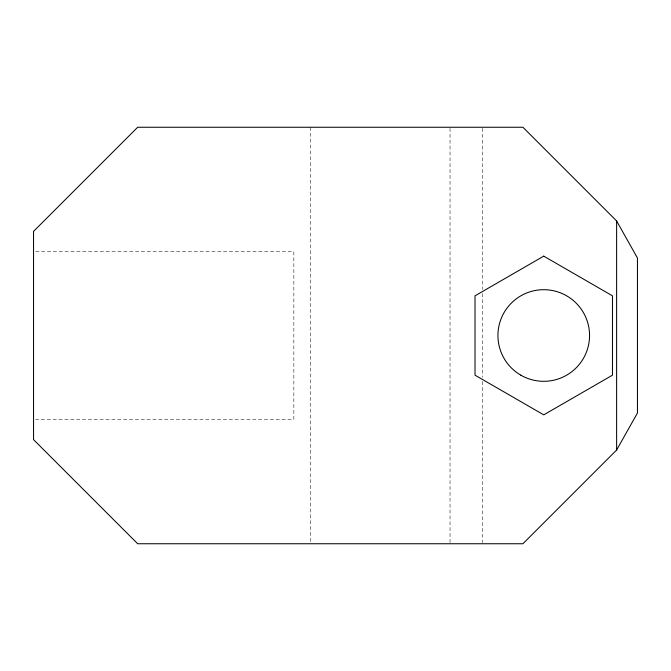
<?xml version="1.0" encoding="UTF-8"?>
<svg xmlns="http://www.w3.org/2000/svg" width="671" height="671" viewBox="0 0 671 671"><rect width="100%" height="100%" fill="white"/><g stroke="black" fill="none" stroke-linecap="round" stroke-linejoin="round"><path stroke-width="0.5" stroke-dasharray="3.35 2.52" d="M35.638 251.684L293.848 251.684L293.848 419.316L35.638 419.316M482.457 128.304L482.457 289.453M482.457 293.646L482.457 377.354M482.457 381.547L482.457 542.696M450.031 128.304L450.031 542.696M310.514 127.255L310.514 542.696"/><path stroke-width="1.01" d="M616.624 450.031L637.45 412.992L637.45 258.008L616.624 220.969L522.919 127.255L137.672 127.255L33.55 231.378L33.55 439.622L137.672 543.745L522.919 543.745L616.624 450.031L616.624 220.969M543.745 256.146L475.018 295.827L475.018 375.173L543.745 414.854L612.464 375.173L612.464 295.827L543.745 256.146M520.839 375.173A45.813 45.813 0 0 0 589.557 335.5A45.813 45.813 0 0 0 520.839 295.827A45.813 45.813 0 0 0 520.839 375.173"/></g></svg>
